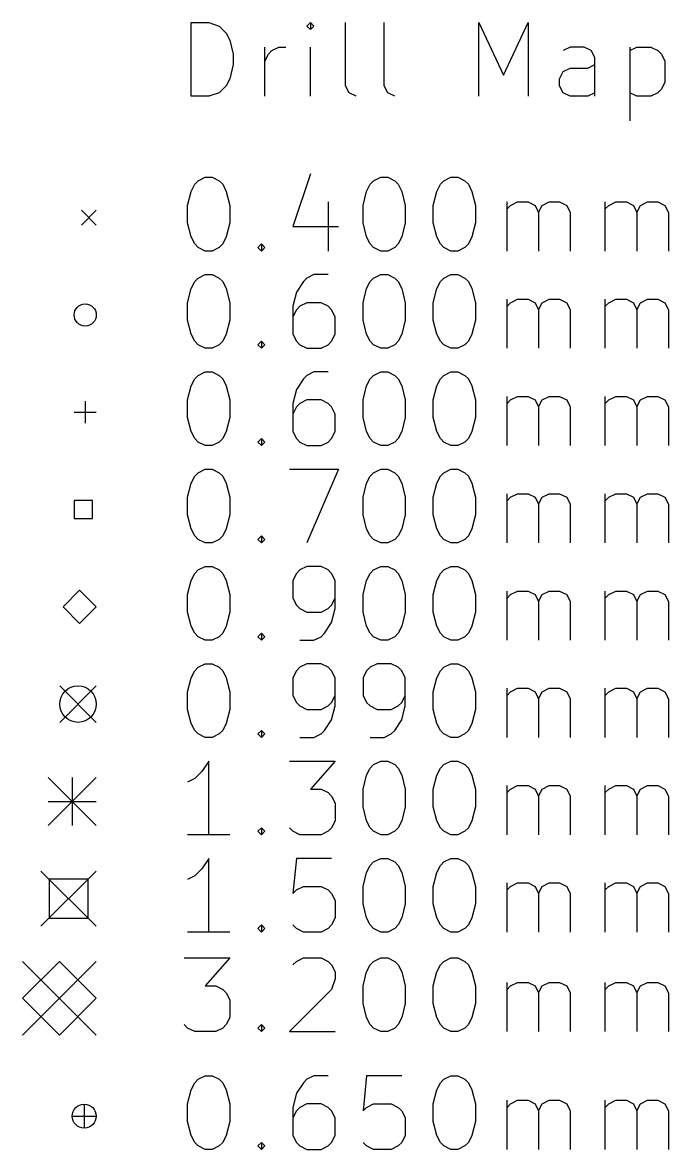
# Model space of a CAD drawing. Extents: x 82.8 to 152.9, y -173.2 to -84.
# Drawn here: x 82.85 to 100.38, y -172.44 to -141.85 of the extents above; entities that cross this region are included whole.
import ezdxf

# ---------------------------------------------------------------- set-up
doc = ezdxf.new("R2010")
doc.units = 0
doc.layers.add('BLACK', color=7, linetype='CONTINUOUS')

msp = doc.modelspace()

# ---------------------------------------------------------------- linework, layer by layer
at = {"layer": 'BLACK', "linetype": 'CONTINUOUS'}
for p, q in [((87.4262, -143.855), (87.4262, -141.855)), ((87.4262, -141.855), (87.9024, -141.855)), ((87.9024, -141.855), (88.1881, -141.95)), ((90.6643, -141.855), (90.569, -141.95)), ((90.7595, -141.95), (90.6643, -141.855)), ((90.6643, -141.855), (90.6643, -142.045)), ((91.6167, -143.569), (91.6167, -141.855)), ((92.6643, -143.569), (92.6643, -141.855)), ((95.2357, -143.855), (95.2357, -141.855)), ((95.2357, -141.855), (95.9024, -143.283)), ((95.9024, -143.283), (96.569, -141.855)), ((96.569, -141.855), (96.569, -143.855)), ((88.1881, -141.95), (88.3786, -142.14)), ((88.3786, -142.14), (88.4738, -142.331)), ((90.569, -141.95), (90.6643, -142.045)), ((90.6643, -142.045), (90.7595, -141.95)), ((88.4738, -142.331), (88.569, -142.712)), ((88.569, -142.712), (88.569, -142.998)), ((89.4262, -143.855), (89.4262, -142.521)), ((89.4262, -142.902), (89.5214, -142.712)), ((89.5214, -142.712), (89.6167, -142.617)), ((89.6167, -142.617), (89.8071, -142.521)), ((89.8071, -142.521), (89.9976, -142.521)), ((90.6643, -143.855), (90.6643, -142.521)), ((97.7119, -142.521), (97.5214, -142.617)), ((98.0929, -142.521), (97.7119, -142.521)), ((98.2833, -142.617), (98.0929, -142.521)), ((98.3786, -142.807), (98.2833, -142.617)), ((98.3786, -143.855), (98.3786, -142.807)), ((99.331, -142.521), (99.331, -144.521)), ((99.331, -142.617), (99.5214, -142.521)), ((99.5214, -142.521), (99.9024, -142.521)), ((99.9024, -142.521), (100.093, -142.617)), ((100.093, -142.617), (100.188, -142.712)), ((100.188, -142.712), (100.283, -142.902)), ((88.569, -142.998), (88.4738, -143.379)), ((97.5214, -143.188), (97.7119, -143.093)), ((97.7119, -143.093), (98.1881, -143.093)), ((98.1881, -143.093), (98.3786, -142.998)), ((100.283, -142.902), (100.283, -143.474)), ((88.4738, -143.379), (88.3786, -143.569)), ((97.4262, -143.379), (97.5214, -143.188)), ((97.4262, -143.569), (97.4262, -143.379)), ((88.3786, -143.569), (88.1881, -143.76)), ((91.7119, -143.76), (91.6167, -143.569)), ((92.7595, -143.76), (92.6643, -143.569)), ((97.5214, -143.76), (97.4262, -143.569)), ((100.188, -143.664), (100.093, -143.76)), ((100.283, -143.474), (100.188, -143.664)), ((87.9024, -143.855), (87.4262, -143.855)), ((88.1881, -143.76), (87.9024, -143.855)), ((91.9024, -143.855), (91.7119, -143.76)), ((92.95, -143.855), (92.7595, -143.76)), ((97.7119, -143.855), (97.5214, -143.76)), ((98.1881, -143.855), (97.7119, -143.855)), ((98.3786, -143.76), (98.1881, -143.855)), ((99.5214, -143.855), (99.331, -143.76)), ((99.9024, -143.855), (99.5214, -143.855)), ((100.093, -143.76), (99.9024, -143.855)), ((87.5214, -146.245), (87.6167, -146.15)), ((87.6167, -146.15), (87.8071, -146.055)), ((87.8071, -146.055), (87.9976, -146.055)), ((87.9976, -146.055), (88.1881, -146.15)), ((88.1881, -146.15), (88.2833, -146.245)), ((90.6643, -145.96), (90.1881, -147.388)), ((92.2833, -146.245), (92.3786, -146.15)), ((92.3786, -146.15), (92.569, -146.055)), ((92.569, -146.055), (92.7595, -146.055)), ((92.7595, -146.055), (92.95, -146.15)), ((92.95, -146.15), (93.0452, -146.245)), ((94.1881, -146.245), (94.2833, -146.15)), ((94.2833, -146.15), (94.4738, -146.055)), ((94.4738, -146.055), (94.6643, -146.055)), ((94.6643, -146.055), (94.8548, -146.15)), ((94.8548, -146.15), (94.95, -146.245)), ((87.331, -146.817), (87.4262, -146.436)), ((87.4262, -146.436), (87.5214, -146.245)), ((88.2833, -146.245), (88.3786, -146.436)), ((88.3786, -146.436), (88.4738, -146.817)), ((92.0929, -146.817), (92.1881, -146.436)), ((92.1881, -146.436), (92.2833, -146.245)), ((93.0452, -146.245), (93.1405, -146.436)), ((93.1405, -146.436), (93.2357, -146.817)), ((93.9976, -146.817), (94.0929, -146.436)), ((94.0929, -146.436), (94.1881, -146.245)), ((94.95, -146.245), (95.0452, -146.436)), ((95.0452, -146.436), (95.1405, -146.817)), ((91.1405, -146.721), (91.1405, -148.055)), ((95.9976, -148.055), (95.9976, -146.721)), ((96.0929, -146.817), (96.2833, -146.721)), ((96.2833, -146.721), (96.569, -146.721)), ((96.569, -146.721), (96.7595, -146.817)), ((96.95, -146.817), (97.1405, -146.721)), ((97.1405, -146.721), (97.4262, -146.721)), ((97.4262, -146.721), (97.6167, -146.817)), ((98.6643, -148.055), (98.6643, -146.721)), ((98.7595, -146.817), (98.95, -146.721)), ((98.95, -146.721), (99.2357, -146.721)), ((99.2357, -146.721), (99.4262, -146.817)), ((99.6167, -146.817), (99.8071, -146.721)), ((99.8071, -146.721), (100.093, -146.721)), ((100.093, -146.721), (100.283, -146.817)), ((84.45, -146.95), (84.85, -147.35)), ((84.85, -146.95), (84.45, -147.35)), ((87.331, -147.293), (87.331, -146.817)), ((88.4738, -146.817), (88.4738, -147.293)), ((92.0929, -147.293), (92.0929, -146.817)), ((93.2357, -146.817), (93.2357, -147.293)), ((93.9976, -147.293), (93.9976, -146.817)), ((95.1405, -146.817), (95.1405, -147.293)), ((95.9976, -146.912), (96.0929, -146.817)), ((96.7595, -146.817), (96.8548, -147.007)), ((96.8548, -147.007), (96.95, -146.817)), ((96.8548, -147.007), (96.8548, -148.055)), ((97.6167, -146.817), (97.7119, -147.007)), ((97.7119, -147.007), (97.7119, -148.055)), ((98.6643, -146.912), (98.7595, -146.817)), ((99.4262, -146.817), (99.5214, -147.007)), ((99.5214, -147.007), (99.6167, -146.817)), ((99.5214, -147.007), (99.5214, -148.055)), ((100.283, -146.817), (100.379, -147.007)), ((100.379, -147.007), (100.379, -148.055)), ((87.4262, -147.674), (87.331, -147.293)), ((88.4738, -147.293), (88.3786, -147.674)), ((90.1881, -147.388), (91.4262, -147.388)), ((92.1881, -147.674), (92.0929, -147.293)), ((93.2357, -147.293), (93.1405, -147.674)), ((94.0929, -147.674), (93.9976, -147.293)), ((95.1405, -147.293), (95.0452, -147.674)), ((87.5214, -147.864), (87.4262, -147.674)), ((88.3786, -147.674), (88.2833, -147.864)), ((92.2833, -147.864), (92.1881, -147.674)), ((93.1405, -147.674), (93.0452, -147.864)), ((94.1881, -147.864), (94.0929, -147.674)), ((95.0452, -147.674), (94.95, -147.864)), ((87.6167, -147.96), (87.5214, -147.864)), ((87.8071, -148.055), (87.6167, -147.96)), ((88.1881, -147.96), (87.9976, -148.055)), ((88.2833, -147.864), (88.1881, -147.96)), ((89.2357, -147.96), (89.331, -147.864)), ((89.331, -148.055), (89.2357, -147.96)), ((89.331, -147.864), (89.4262, -147.96)), ((89.331, -147.864), (89.331, -148.055)), ((89.4262, -147.96), (89.331, -148.055)), ((92.3786, -147.96), (92.2833, -147.864)), ((92.569, -148.055), (92.3786, -147.96)), ((92.95, -147.96), (92.7595, -148.055)), ((93.0452, -147.864), (92.95, -147.96)), ((94.2833, -147.96), (94.1881, -147.864)), ((94.4738, -148.055), (94.2833, -147.96)), ((94.8548, -147.96), (94.6643, -148.055)), ((94.95, -147.864), (94.8548, -147.96)), ((87.9976, -148.055), (87.8071, -148.055)), ((92.7595, -148.055), (92.569, -148.055)), ((94.6643, -148.055), (94.4738, -148.055)), ((87.4262, -149.076), (87.5214, -148.885)), ((87.5214, -148.885), (87.6167, -148.79)), ((87.6167, -148.79), (87.8071, -148.695)), ((87.8071, -148.695), (87.9976, -148.695)), ((87.9976, -148.695), (88.1881, -148.79)), ((88.1881, -148.79), (88.2833, -148.885)), ((88.2833, -148.885), (88.3786, -149.076)), ((90.4738, -148.885), (90.2833, -149.171)), ((90.569, -148.79), (90.4738, -148.885)), ((90.7595, -148.695), (90.569, -148.79)), ((91.1405, -148.695), (90.7595, -148.695)), ((92.1881, -149.076), (92.2833, -148.885)), ((92.2833, -148.885), (92.3786, -148.79)), ((92.3786, -148.79), (92.569, -148.695)), ((92.569, -148.695), (92.7595, -148.695)), ((92.7595, -148.695), (92.95, -148.79)), ((92.95, -148.79), (93.0452, -148.885)), ((93.0452, -148.885), (93.1405, -149.076)), ((94.0929, -149.076), (94.1881, -148.885)), ((94.1881, -148.885), (94.2833, -148.79)), ((94.2833, -148.79), (94.4738, -148.695)), ((94.4738, -148.695), (94.6643, -148.695)), ((94.6643, -148.695), (94.8548, -148.79)), ((94.8548, -148.79), (94.95, -148.885)), ((94.95, -148.885), (95.0452, -149.076)), ((87.331, -149.457), (87.4262, -149.076)), ((88.3786, -149.076), (88.4738, -149.457)), ((90.2833, -149.171), (90.1881, -149.552)), ((92.0929, -149.457), (92.1881, -149.076)), ((93.1405, -149.076), (93.2357, -149.457)), ((93.9976, -149.457), (94.0929, -149.076)), ((95.0452, -149.076), (95.1405, -149.457)), ((87.331, -149.933), (87.331, -149.457)), ((88.4738, -149.457), (88.4738, -149.933)), ((90.569, -149.457), (90.3786, -149.552)), ((90.95, -149.457), (90.569, -149.457)), ((91.1405, -149.552), (90.95, -149.457)), ((92.0929, -149.933), (92.0929, -149.457)), ((93.2357, -149.457), (93.2357, -149.933)), ((93.9976, -149.933), (93.9976, -149.457)), ((95.1405, -149.457), (95.1405, -149.933)), ((95.9976, -150.695), (95.9976, -149.361)), ((95.9976, -149.552), (96.0929, -149.457)), ((96.0929, -149.457), (96.2833, -149.361)), ((96.2833, -149.361), (96.569, -149.361)), ((96.569, -149.361), (96.7595, -149.457)), ((96.7595, -149.457), (96.8548, -149.647)), ((96.8548, -149.647), (96.95, -149.457)), ((96.95, -149.457), (97.1405, -149.361)), ((97.1405, -149.361), (97.4262, -149.361)), ((97.4262, -149.361), (97.6167, -149.457)), ((97.6167, -149.457), (97.7119, -149.647)), ((98.6643, -150.695), (98.6643, -149.361)), ((98.6643, -149.552), (98.7595, -149.457)), ((98.7595, -149.457), (98.95, -149.361)), ((98.95, -149.361), (99.2357, -149.361)), ((99.2357, -149.361), (99.4262, -149.457)), ((99.4262, -149.457), (99.5214, -149.647)), ((99.5214, -149.647), (99.6167, -149.457)), ((99.6167, -149.457), (99.8071, -149.361)), ((99.8071, -149.361), (100.093, -149.361)), ((100.093, -149.361), (100.283, -149.457)), ((100.283, -149.457), (100.379, -149.647)), ((90.1881, -149.552), (90.1881, -150.314)), ((90.2833, -149.647), (90.1881, -149.838)), ((90.3786, -149.552), (90.2833, -149.647)), ((91.2357, -149.647), (91.1405, -149.552)), ((91.331, -149.838), (91.2357, -149.647)), ((91.331, -150.314), (91.331, -149.838)), ((96.8548, -149.647), (96.8548, -150.695)), ((97.7119, -149.647), (97.7119, -150.695)), ((99.5214, -149.647), (99.5214, -150.695)), ((100.379, -149.647), (100.379, -150.695)), ((87.4262, -150.314), (87.331, -149.933)), ((88.4738, -149.933), (88.3786, -150.314)), ((92.1881, -150.314), (92.0929, -149.933)), ((93.2357, -149.933), (93.1405, -150.314)), ((94.0929, -150.314), (93.9976, -149.933)), ((95.1405, -149.933), (95.0452, -150.314)), ((87.5214, -150.504), (87.4262, -150.314)), ((88.3786, -150.314), (88.2833, -150.504)), ((90.1881, -150.314), (90.2833, -150.504)), ((91.2357, -150.504), (91.331, -150.314)), ((92.2833, -150.504), (92.1881, -150.314)), ((93.1405, -150.314), (93.0452, -150.504)), ((94.1881, -150.504), (94.0929, -150.314)), ((95.0452, -150.314), (94.95, -150.504)), ((87.6167, -150.6), (87.5214, -150.504)), ((87.8071, -150.695), (87.6167, -150.6)), ((87.9976, -150.695), (87.8071, -150.695)), ((88.1881, -150.6), (87.9976, -150.695)), ((88.2833, -150.504), (88.1881, -150.6)), ((89.2357, -150.6), (89.331, -150.504)), ((89.331, -150.695), (89.2357, -150.6)), ((89.331, -150.504), (89.4262, -150.6)), ((89.331, -150.504), (89.331, -150.695)), ((89.4262, -150.6), (89.331, -150.695)), ((90.2833, -150.504), (90.3786, -150.6)), ((90.3786, -150.6), (90.569, -150.695)), ((90.569, -150.695), (90.95, -150.695)), ((90.95, -150.695), (91.1405, -150.6)), ((91.1405, -150.6), (91.2357, -150.504)), ((92.3786, -150.6), (92.2833, -150.504)), ((92.569, -150.695), (92.3786, -150.6)), ((92.7595, -150.695), (92.569, -150.695)), ((92.95, -150.6), (92.7595, -150.695)), ((93.0452, -150.504), (92.95, -150.6)), ((94.2833, -150.6), (94.1881, -150.504)), ((94.4738, -150.695), (94.2833, -150.6)), ((94.6643, -150.695), (94.4738, -150.695)), ((94.8548, -150.6), (94.6643, -150.695)), ((94.95, -150.504), (94.8548, -150.6)), ((87.6167, -151.43), (87.8071, -151.335)), ((87.8071, -151.335), (87.9976, -151.335)), ((87.9976, -151.335), (88.1881, -151.43)), ((90.7595, -151.335), (90.569, -151.43)), ((91.1405, -151.335), (90.7595, -151.335)), ((92.3786, -151.43), (92.569, -151.335)), ((92.569, -151.335), (92.7595, -151.335)), ((92.7595, -151.335), (92.95, -151.43)), ((94.2833, -151.43), (94.4738, -151.335)), ((94.4738, -151.335), (94.6643, -151.335)), ((94.6643, -151.335), (94.8548, -151.43)), ((87.4262, -151.716), (87.5214, -151.525)), ((87.5214, -151.525), (87.6167, -151.43)), ((88.1881, -151.43), (88.2833, -151.525)), ((88.2833, -151.525), (88.3786, -151.716)), ((90.4738, -151.525), (90.2833, -151.811)), ((90.569, -151.43), (90.4738, -151.525)), ((92.1881, -151.716), (92.2833, -151.525)), ((92.2833, -151.525), (92.3786, -151.43)), ((92.95, -151.43), (93.0452, -151.525)), ((93.0452, -151.525), (93.1405, -151.716)), ((94.0929, -151.716), (94.1881, -151.525)), ((94.1881, -151.525), (94.2833, -151.43)), ((94.8548, -151.43), (94.95, -151.525)), ((94.95, -151.525), (95.0452, -151.716)), ((87.331, -152.097), (87.4262, -151.716)), ((88.3786, -151.716), (88.4738, -152.097)), ((90.2833, -151.811), (90.1881, -152.192)), ((92.0929, -152.097), (92.1881, -151.716)), ((93.1405, -151.716), (93.2357, -152.097)), ((93.9976, -152.097), (94.0929, -151.716)), ((95.0452, -151.716), (95.1405, -152.097)), ((84.55, -152.13), (84.55, -152.73)), ((87.331, -152.573), (87.331, -152.097)), ((88.4738, -152.097), (88.4738, -152.573)), ((90.1881, -152.192), (90.1881, -152.954)), ((90.2833, -152.287), (90.1881, -152.478)), ((90.3786, -152.192), (90.2833, -152.287)), ((90.569, -152.097), (90.3786, -152.192)), ((90.95, -152.097), (90.569, -152.097)), ((91.1405, -152.192), (90.95, -152.097)), ((91.2357, -152.287), (91.1405, -152.192)), ((91.331, -152.478), (91.2357, -152.287)), ((92.0929, -152.573), (92.0929, -152.097)), ((93.2357, -152.097), (93.2357, -152.573)), ((93.9976, -152.573), (93.9976, -152.097)), ((95.1405, -152.097), (95.1405, -152.573)), ((95.9976, -153.335), (95.9976, -152.001)), ((95.9976, -152.192), (96.0929, -152.097)), ((96.0929, -152.097), (96.2833, -152.001)), ((96.2833, -152.001), (96.569, -152.001)), ((96.569, -152.001), (96.7595, -152.097)), ((96.7595, -152.097), (96.8548, -152.287)), ((96.8548, -152.287), (96.95, -152.097)), ((96.8548, -152.287), (96.8548, -153.335)), ((96.95, -152.097), (97.1405, -152.001)), ((97.1405, -152.001), (97.4262, -152.001)), ((97.4262, -152.001), (97.6167, -152.097)), ((97.6167, -152.097), (97.7119, -152.287)), ((97.7119, -152.287), (97.7119, -153.335)), ((98.6643, -153.335), (98.6643, -152.001)), ((98.6643, -152.192), (98.7595, -152.097)), ((98.7595, -152.097), (98.95, -152.001)), ((98.95, -152.001), (99.2357, -152.001)), ((99.2357, -152.001), (99.4262, -152.097)), ((99.4262, -152.097), (99.5214, -152.287)), ((99.5214, -152.287), (99.6167, -152.097)), ((99.5214, -152.287), (99.5214, -153.335)), ((99.6167, -152.097), (99.8071, -152.001)), ((99.8071, -152.001), (100.093, -152.001)), ((100.093, -152.001), (100.283, -152.097)), ((100.283, -152.097), (100.379, -152.287)), ((100.379, -152.287), (100.379, -153.335)), ((84.25, -152.43), (84.85, -152.43)), ((87.4262, -152.954), (87.331, -152.573)), ((88.4738, -152.573), (88.3786, -152.954)), ((91.331, -152.954), (91.331, -152.478)), ((92.1881, -152.954), (92.0929, -152.573)), ((93.2357, -152.573), (93.1405, -152.954)), ((94.0929, -152.954), (93.9976, -152.573)), ((95.1405, -152.573), (95.0452, -152.954)), ((87.5214, -153.144), (87.4262, -152.954)), ((87.6167, -153.24), (87.5214, -153.144)), ((88.2833, -153.144), (88.1881, -153.24)), ((88.3786, -152.954), (88.2833, -153.144)), ((89.2357, -153.24), (89.331, -153.144)), ((89.331, -153.144), (89.4262, -153.24)), ((89.331, -153.144), (89.331, -153.335)), ((90.1881, -152.954), (90.2833, -153.144)), ((90.2833, -153.144), (90.3786, -153.24)), ((91.1405, -153.24), (91.2357, -153.144)), ((91.2357, -153.144), (91.331, -152.954)), ((92.2833, -153.144), (92.1881, -152.954)), ((92.3786, -153.24), (92.2833, -153.144)), ((93.0452, -153.144), (92.95, -153.24)), ((93.1405, -152.954), (93.0452, -153.144)), ((94.1881, -153.144), (94.0929, -152.954)), ((94.2833, -153.24), (94.1881, -153.144)), ((94.95, -153.144), (94.8548, -153.24)), ((95.0452, -152.954), (94.95, -153.144)), ((87.8071, -153.335), (87.6167, -153.24)), ((87.9976, -153.335), (87.8071, -153.335)), ((88.1881, -153.24), (87.9976, -153.335)), ((89.331, -153.335), (89.2357, -153.24)), ((89.4262, -153.24), (89.331, -153.335)), ((90.3786, -153.24), (90.569, -153.335)), ((90.569, -153.335), (90.95, -153.335)), ((90.95, -153.335), (91.1405, -153.24)), ((92.569, -153.335), (92.3786, -153.24)), ((92.7595, -153.335), (92.569, -153.335)), ((92.95, -153.24), (92.7595, -153.335)), ((94.4738, -153.335), (94.2833, -153.24)), ((94.6643, -153.335), (94.4738, -153.335)), ((94.8548, -153.24), (94.6643, -153.335)), ((87.5214, -154.165), (87.6167, -154.07)), ((87.6167, -154.07), (87.8071, -153.975)), ((87.8071, -153.975), (87.9976, -153.975)), ((87.9976, -153.975), (88.1881, -154.07)), ((88.1881, -154.07), (88.2833, -154.165)), ((90.0929, -153.975), (91.4262, -153.975)), ((91.4262, -153.975), (90.569, -155.975)), ((92.2833, -154.165), (92.3786, -154.07)), ((92.3786, -154.07), (92.569, -153.975)), ((92.569, -153.975), (92.7595, -153.975)), ((92.7595, -153.975), (92.95, -154.07)), ((92.95, -154.07), (93.0452, -154.165)), ((94.1881, -154.165), (94.2833, -154.07)), ((94.2833, -154.07), (94.4738, -153.975)), ((94.4738, -153.975), (94.6643, -153.975)), ((94.6643, -153.975), (94.8548, -154.07)), ((94.8548, -154.07), (94.95, -154.165)), ((87.331, -154.737), (87.4262, -154.356)), ((87.4262, -154.356), (87.5214, -154.165)), ((88.2833, -154.165), (88.3786, -154.356)), ((88.3786, -154.356), (88.4738, -154.737)), ((92.0929, -154.737), (92.1881, -154.356)), ((92.1881, -154.356), (92.2833, -154.165)), ((93.0452, -154.165), (93.1405, -154.356)), ((93.1405, -154.356), (93.2357, -154.737)), ((93.9976, -154.737), (94.0929, -154.356)), ((94.0929, -154.356), (94.1881, -154.165)), ((94.95, -154.165), (95.0452, -154.356)), ((95.0452, -154.356), (95.1405, -154.737)), ((95.9976, -155.975), (95.9976, -154.641)), ((96.0929, -154.737), (96.2833, -154.641)), ((96.2833, -154.641), (96.569, -154.641)), ((96.569, -154.641), (96.7595, -154.737)), ((96.95, -154.737), (97.1405, -154.641)), ((97.1405, -154.641), (97.4262, -154.641)), ((97.4262, -154.641), (97.6167, -154.737)), ((98.6643, -155.975), (98.6643, -154.641)), ((98.7595, -154.737), (98.95, -154.641)), ((98.95, -154.641), (99.2357, -154.641)), ((99.2357, -154.641), (99.4262, -154.737)), ((99.6167, -154.737), (99.8071, -154.641)), ((99.8071, -154.641), (100.093, -154.641)), ((100.093, -154.641), (100.283, -154.737)), ((84.7475, -154.823), (84.2525, -154.823)), ((84.2525, -154.823), (84.2525, -155.317)), ((84.7475, -155.317), (84.7475, -154.823)), ((87.331, -155.213), (87.331, -154.737)), ((88.4738, -154.737), (88.4738, -155.213)), ((92.0929, -155.213), (92.0929, -154.737)), ((93.2357, -154.737), (93.2357, -155.213)), ((93.9976, -155.213), (93.9976, -154.737)), ((95.1405, -154.737), (95.1405, -155.213)), ((95.9976, -154.832), (96.0929, -154.737)), ((96.7595, -154.737), (96.8548, -154.927)), ((96.8548, -154.927), (96.95, -154.737)), ((96.8548, -154.927), (96.8548, -155.975)), ((97.6167, -154.737), (97.7119, -154.927)), ((97.7119, -154.927), (97.7119, -155.975)), ((98.6643, -154.832), (98.7595, -154.737)), ((99.4262, -154.737), (99.5214, -154.927)), ((99.5214, -154.927), (99.6167, -154.737)), ((99.5214, -154.927), (99.5214, -155.975)), ((100.283, -154.737), (100.379, -154.927)), ((100.379, -154.927), (100.379, -155.975)), ((84.2525, -155.317), (84.7475, -155.317)), ((87.4262, -155.594), (87.331, -155.213)), ((88.4738, -155.213), (88.3786, -155.594)), ((92.1881, -155.594), (92.0929, -155.213)), ((93.2357, -155.213), (93.1405, -155.594)), ((94.0929, -155.594), (93.9976, -155.213)), ((95.1405, -155.213), (95.0452, -155.594)), ((87.5214, -155.784), (87.4262, -155.594)), ((88.3786, -155.594), (88.2833, -155.784)), ((92.2833, -155.784), (92.1881, -155.594)), ((93.1405, -155.594), (93.0452, -155.784)), ((94.1881, -155.784), (94.0929, -155.594)), ((95.0452, -155.594), (94.95, -155.784)), ((87.6167, -155.88), (87.5214, -155.784)), ((87.8071, -155.975), (87.6167, -155.88)), ((88.1881, -155.88), (87.9976, -155.975)), ((88.2833, -155.784), (88.1881, -155.88)), ((89.2357, -155.88), (89.331, -155.784)), ((89.331, -155.975), (89.2357, -155.88)), ((89.331, -155.784), (89.4262, -155.88)), ((89.331, -155.784), (89.331, -155.975)), ((89.4262, -155.88), (89.331, -155.975)), ((92.3786, -155.88), (92.2833, -155.784)), ((92.569, -155.975), (92.3786, -155.88)), ((92.95, -155.88), (92.7595, -155.975)), ((93.0452, -155.784), (92.95, -155.88)), ((94.2833, -155.88), (94.1881, -155.784)), ((94.4738, -155.975), (94.2833, -155.88)), ((94.8548, -155.88), (94.6643, -155.975)), ((94.95, -155.784), (94.8548, -155.88)), ((87.9976, -155.975), (87.8071, -155.975)), ((92.7595, -155.975), (92.569, -155.975)), ((94.6643, -155.975), (94.4738, -155.975)), ((87.4262, -156.996), (87.5214, -156.805)), ((87.5214, -156.805), (87.6167, -156.71)), ((87.6167, -156.71), (87.8071, -156.615)), ((87.8071, -156.615), (87.9976, -156.615)), ((87.9976, -156.615), (88.1881, -156.71)), ((88.1881, -156.71), (88.2833, -156.805)), ((88.2833, -156.805), (88.3786, -156.996)), ((90.2833, -156.805), (90.1881, -156.996)), ((90.3786, -156.71), (90.2833, -156.805)), ((90.569, -156.615), (90.3786, -156.71)), ((90.95, -156.615), (90.569, -156.615)), ((91.1405, -156.71), (90.95, -156.615)), ((91.2357, -156.805), (91.1405, -156.71)), ((91.331, -156.996), (91.2357, -156.805)), ((92.1881, -156.996), (92.2833, -156.805)), ((92.2833, -156.805), (92.3786, -156.71)), ((92.3786, -156.71), (92.569, -156.615)), ((92.569, -156.615), (92.7595, -156.615)), ((92.7595, -156.615), (92.95, -156.71)), ((92.95, -156.71), (93.0452, -156.805)), ((93.0452, -156.805), (93.1405, -156.996)), ((94.0929, -156.996), (94.1881, -156.805)), ((94.1881, -156.805), (94.2833, -156.71)), ((94.2833, -156.71), (94.4738, -156.615)), ((94.4738, -156.615), (94.6643, -156.615)), ((94.6643, -156.615), (94.8548, -156.71)), ((94.8548, -156.71), (94.95, -156.805)), ((94.95, -156.805), (95.0452, -156.996)), ((87.331, -157.377), (87.4262, -156.996)), ((88.3786, -156.996), (88.4738, -157.377)), ((90.1881, -156.996), (90.1881, -157.472)), ((91.331, -157.758), (91.331, -156.996)), ((92.0929, -157.377), (92.1881, -156.996)), ((93.1405, -156.996), (93.2357, -157.377)), ((93.9976, -157.377), (94.0929, -156.996)), ((95.0452, -156.996), (95.1405, -157.377)), ((84.4, -157.26), (83.95, -157.71)), ((84.85, -157.71), (84.4, -157.26)), ((87.331, -157.853), (87.331, -157.377)), ((88.4738, -157.377), (88.4738, -157.853)), ((90.1881, -157.472), (90.2833, -157.662)), ((91.2357, -157.662), (91.331, -157.472)), ((92.0929, -157.853), (92.0929, -157.377)), ((93.2357, -157.377), (93.2357, -157.853)), ((93.9976, -157.853), (93.9976, -157.377)), ((95.1405, -157.377), (95.1405, -157.853)), ((95.9976, -158.615), (95.9976, -157.281)), ((95.9976, -157.472), (96.0929, -157.377)), ((96.0929, -157.377), (96.2833, -157.281)), ((96.2833, -157.281), (96.569, -157.281)), ((96.569, -157.281), (96.7595, -157.377)), ((96.7595, -157.377), (96.8548, -157.567)), ((96.8548, -157.567), (96.95, -157.377)), ((96.95, -157.377), (97.1405, -157.281)), ((97.1405, -157.281), (97.4262, -157.281)), ((97.4262, -157.281), (97.6167, -157.377)), ((97.6167, -157.377), (97.7119, -157.567)), ((98.6643, -158.615), (98.6643, -157.281)), ((98.6643, -157.472), (98.7595, -157.377)), ((98.7595, -157.377), (98.95, -157.281)), ((98.95, -157.281), (99.2357, -157.281)), ((99.2357, -157.281), (99.4262, -157.377)), ((99.4262, -157.377), (99.5214, -157.567)), ((99.5214, -157.567), (99.6167, -157.377)), ((99.6167, -157.377), (99.8071, -157.281)), ((99.8071, -157.281), (100.093, -157.281)), ((100.093, -157.281), (100.283, -157.377)), ((100.283, -157.377), (100.379, -157.567)), ((83.95, -157.71), (84.4, -158.16)), ((84.4, -158.16), (84.85, -157.71)), ((90.2833, -157.662), (90.3786, -157.758)), ((90.3786, -157.758), (90.569, -157.853)), ((90.95, -157.853), (91.1405, -157.758)), ((91.1405, -157.758), (91.2357, -157.662)), ((91.2357, -158.139), (91.331, -157.758)), ((96.8548, -157.567), (96.8548, -158.615)), ((97.7119, -157.567), (97.7119, -158.615)), ((99.5214, -157.567), (99.5214, -158.615)), ((100.379, -157.567), (100.379, -158.615)), ((87.4262, -158.234), (87.331, -157.853)), ((88.4738, -157.853), (88.3786, -158.234)), ((90.569, -157.853), (90.95, -157.853)), ((92.1881, -158.234), (92.0929, -157.853)), ((93.2357, -157.853), (93.1405, -158.234)), ((94.0929, -158.234), (93.9976, -157.853)), ((95.1405, -157.853), (95.0452, -158.234)), ((87.5214, -158.424), (87.4262, -158.234)), ((88.3786, -158.234), (88.2833, -158.424)), ((91.0452, -158.424), (91.2357, -158.139)), ((92.2833, -158.424), (92.1881, -158.234)), ((93.1405, -158.234), (93.0452, -158.424)), ((94.1881, -158.424), (94.0929, -158.234)), ((95.0452, -158.234), (94.95, -158.424)), ((87.6167, -158.52), (87.5214, -158.424)), ((87.8071, -158.615), (87.6167, -158.52)), ((87.9976, -158.615), (87.8071, -158.615)), ((88.1881, -158.52), (87.9976, -158.615)), ((88.2833, -158.424), (88.1881, -158.52)), ((89.2357, -158.52), (89.331, -158.424)), ((89.331, -158.615), (89.2357, -158.52)), ((89.331, -158.424), (89.4262, -158.52)), ((89.331, -158.424), (89.331, -158.615)), ((89.4262, -158.52), (89.331, -158.615)), ((90.3786, -158.615), (90.7595, -158.615)), ((90.7595, -158.615), (90.95, -158.52)), ((90.95, -158.52), (91.0452, -158.424)), ((92.3786, -158.52), (92.2833, -158.424)), ((92.569, -158.615), (92.3786, -158.52)), ((92.7595, -158.615), (92.569, -158.615)), ((92.95, -158.52), (92.7595, -158.615)), ((93.0452, -158.424), (92.95, -158.52)), ((94.2833, -158.52), (94.1881, -158.424)), ((94.4738, -158.615), (94.2833, -158.52)), ((94.6643, -158.615), (94.4738, -158.615)), ((94.8548, -158.52), (94.6643, -158.615)), ((94.95, -158.424), (94.8548, -158.52)), ((87.6167, -159.35), (87.8071, -159.255)), ((87.8071, -159.255), (87.9976, -159.255)), ((87.9976, -159.255), (88.1881, -159.35)), ((90.569, -159.255), (90.3786, -159.35)), ((90.95, -159.255), (90.569, -159.255)), ((91.1405, -159.35), (90.95, -159.255)), ((92.4738, -159.255), (92.2833, -159.35)), ((92.8548, -159.255), (92.4738, -159.255)), ((93.0452, -159.35), (92.8548, -159.255)), ((94.2833, -159.35), (94.4738, -159.255)), ((94.4738, -159.255), (94.6643, -159.255)), ((94.6643, -159.255), (94.8548, -159.35)), ((87.4262, -159.636), (87.5214, -159.445)), ((87.5214, -159.445), (87.6167, -159.35)), ((88.1881, -159.35), (88.2833, -159.445)), ((88.2833, -159.445), (88.3786, -159.636)), ((90.2833, -159.445), (90.1881, -159.636)), ((90.3786, -159.35), (90.2833, -159.445)), ((91.2357, -159.445), (91.1405, -159.35)), ((91.331, -159.636), (91.2357, -159.445)), ((92.1881, -159.445), (92.0929, -159.636)), ((92.2833, -159.35), (92.1881, -159.445)), ((93.1405, -159.445), (93.0452, -159.35)), ((93.2357, -159.636), (93.1405, -159.445)), ((94.0929, -159.636), (94.1881, -159.445)), ((94.1881, -159.445), (94.2833, -159.35)), ((94.8548, -159.35), (94.95, -159.445)), ((94.95, -159.445), (95.0452, -159.636)), ((83.86, -159.855), (84.85, -160.845)), ((84.85, -159.855), (83.86, -160.845)), ((87.331, -160.017), (87.4262, -159.636)), ((88.3786, -159.636), (88.4738, -160.017)), ((90.1881, -159.636), (90.1881, -160.112)), ((91.331, -160.398), (91.331, -159.636)), ((92.0929, -159.636), (92.0929, -160.112)), ((93.2357, -160.398), (93.2357, -159.636)), ((93.9976, -160.017), (94.0929, -159.636)), ((95.0452, -159.636), (95.1405, -160.017)), ((95.9976, -161.255), (95.9976, -159.921)), ((96.0929, -160.017), (96.2833, -159.921)), ((96.2833, -159.921), (96.569, -159.921)), ((96.569, -159.921), (96.7595, -160.017)), ((96.95, -160.017), (97.1405, -159.921)), ((97.1405, -159.921), (97.4262, -159.921)), ((97.4262, -159.921), (97.6167, -160.017)), ((98.6643, -161.255), (98.6643, -159.921)), ((98.7595, -160.017), (98.95, -159.921)), ((98.95, -159.921), (99.2357, -159.921)), ((99.2357, -159.921), (99.4262, -160.017)), ((99.6167, -160.017), (99.8071, -159.921)), ((99.8071, -159.921), (100.093, -159.921)), ((100.093, -159.921), (100.283, -160.017)), ((87.331, -160.493), (87.331, -160.017)), ((88.4738, -160.017), (88.4738, -160.493)), ((90.1881, -160.112), (90.2833, -160.302)), ((91.2357, -160.302), (91.331, -160.112)), ((92.0929, -160.112), (92.1881, -160.302)), ((93.1405, -160.302), (93.2357, -160.112)), ((93.9976, -160.493), (93.9976, -160.017)), ((95.1405, -160.017), (95.1405, -160.493)), ((95.9976, -160.112), (96.0929, -160.017)), ((96.7595, -160.017), (96.8548, -160.207)), ((96.8548, -160.207), (96.95, -160.017)), ((96.8548, -160.207), (96.8548, -161.255)), ((97.6167, -160.017), (97.7119, -160.207)), ((97.7119, -160.207), (97.7119, -161.255)), ((98.6643, -160.112), (98.7595, -160.017)), ((99.4262, -160.017), (99.5214, -160.207)), ((99.5214, -160.207), (99.6167, -160.017)), ((99.5214, -160.207), (99.5214, -161.255)), ((100.283, -160.017), (100.379, -160.207)), ((100.379, -160.207), (100.379, -161.255)), ((87.4262, -160.874), (87.331, -160.493)), ((88.4738, -160.493), (88.3786, -160.874)), ((90.2833, -160.302), (90.3786, -160.398)), ((90.3786, -160.398), (90.569, -160.493)), ((90.569, -160.493), (90.95, -160.493)), ((90.95, -160.493), (91.1405, -160.398)), ((91.1405, -160.398), (91.2357, -160.302)), ((91.2357, -160.779), (91.331, -160.398)), ((92.1881, -160.302), (92.2833, -160.398)), ((92.2833, -160.398), (92.4738, -160.493)), ((92.4738, -160.493), (92.8548, -160.493)), ((92.8548, -160.493), (93.0452, -160.398)), ((93.0452, -160.398), (93.1405, -160.302)), ((93.1405, -160.779), (93.2357, -160.398)), ((94.0929, -160.874), (93.9976, -160.493)), ((95.1405, -160.493), (95.0452, -160.874)), ((91.0452, -161.064), (91.2357, -160.779)), ((92.95, -161.064), (93.1405, -160.779)), ((87.5214, -161.064), (87.4262, -160.874)), ((87.6167, -161.16), (87.5214, -161.064)), ((88.2833, -161.064), (88.1881, -161.16)), ((88.3786, -160.874), (88.2833, -161.064)), ((89.2357, -161.16), (89.331, -161.064)), ((89.331, -161.064), (89.4262, -161.16)), ((89.331, -161.064), (89.331, -161.255)), ((90.95, -161.16), (91.0452, -161.064)), ((92.8548, -161.16), (92.95, -161.064)), ((94.1881, -161.064), (94.0929, -160.874)), ((94.2833, -161.16), (94.1881, -161.064)), ((94.95, -161.064), (94.8548, -161.16)), ((95.0452, -160.874), (94.95, -161.064)), ((87.8071, -161.255), (87.6167, -161.16)), ((87.9976, -161.255), (87.8071, -161.255)), ((88.1881, -161.16), (87.9976, -161.255)), ((89.331, -161.255), (89.2357, -161.16)), ((89.4262, -161.16), (89.331, -161.255)), ((90.3786, -161.255), (90.7595, -161.255)), ((90.7595, -161.255), (90.95, -161.16)), ((92.2833, -161.255), (92.6643, -161.255)), ((92.6643, -161.255), (92.8548, -161.16)), ((94.4738, -161.255), (94.2833, -161.16)), ((94.6643, -161.255), (94.4738, -161.255)), ((94.8548, -161.16), (94.6643, -161.255)), ((87.9024, -161.895), (87.7119, -162.18)), ((87.9024, -163.895), (87.9024, -161.895)), ((90.0929, -161.895), (91.331, -161.895)), ((91.331, -161.895), (90.6643, -162.657)), ((92.2833, -162.085), (92.3786, -161.99)), ((92.3786, -161.99), (92.569, -161.895)), ((92.569, -161.895), (92.7595, -161.895)), ((92.7595, -161.895), (92.95, -161.99)), ((92.95, -161.99), (93.0452, -162.085)), ((94.1881, -162.085), (94.2833, -161.99)), ((94.2833, -161.99), (94.4738, -161.895)), ((94.4738, -161.895), (94.6643, -161.895)), ((94.6643, -161.895), (94.8548, -161.99)), ((94.8548, -161.99), (94.95, -162.085)), ((83.55, -162.34), (84.85, -163.64)), ((84.85, -162.34), (83.55, -163.64)), ((84.2, -162.34), (84.2, -163.64)), ((87.5214, -162.371), (87.331, -162.466)), ((87.7119, -162.18), (87.5214, -162.371)), ((92.0929, -162.657), (92.1881, -162.276)), ((92.1881, -162.276), (92.2833, -162.085)), ((93.0452, -162.085), (93.1405, -162.276)), ((93.1405, -162.276), (93.2357, -162.657)), ((93.9976, -162.657), (94.0929, -162.276)), ((94.0929, -162.276), (94.1881, -162.085)), ((94.95, -162.085), (95.0452, -162.276)), ((95.0452, -162.276), (95.1405, -162.657)), ((90.6643, -162.657), (90.95, -162.657)), ((90.95, -162.657), (91.1405, -162.752)), ((92.0929, -163.133), (92.0929, -162.657)), ((93.2357, -162.657), (93.2357, -163.133)), ((93.9976, -163.133), (93.9976, -162.657)), ((95.1405, -162.657), (95.1405, -163.133)), ((95.9976, -163.895), (95.9976, -162.561)), ((95.9976, -162.752), (96.0929, -162.657)), ((96.0929, -162.657), (96.2833, -162.561)), ((96.2833, -162.561), (96.569, -162.561)), ((96.569, -162.561), (96.7595, -162.657)), ((96.7595, -162.657), (96.8548, -162.847)), ((96.8548, -162.847), (96.95, -162.657)), ((96.95, -162.657), (97.1405, -162.561)), ((97.1405, -162.561), (97.4262, -162.561)), ((97.4262, -162.561), (97.6167, -162.657)), ((97.6167, -162.657), (97.7119, -162.847)), ((98.6643, -163.895), (98.6643, -162.561)), ((98.6643, -162.752), (98.7595, -162.657)), ((98.7595, -162.657), (98.95, -162.561)), ((98.95, -162.561), (99.2357, -162.561)), ((99.2357, -162.561), (99.4262, -162.657)), ((99.4262, -162.657), (99.5214, -162.847)), ((99.5214, -162.847), (99.6167, -162.657)), ((99.6167, -162.657), (99.8071, -162.561)), ((99.8071, -162.561), (100.093, -162.561)), ((100.093, -162.561), (100.283, -162.657)), ((100.283, -162.657), (100.379, -162.847)), ((83.55, -162.99), (84.85, -162.99)), ((91.1405, -162.752), (91.2357, -162.847)), ((91.2357, -162.847), (91.331, -163.038)), ((96.8548, -162.847), (96.8548, -163.895)), ((97.7119, -162.847), (97.7119, -163.895)), ((99.5214, -162.847), (99.5214, -163.895)), ((100.379, -162.847), (100.379, -163.895)), ((91.331, -163.038), (91.331, -163.514)), ((92.1881, -163.514), (92.0929, -163.133)), ((93.2357, -163.133), (93.1405, -163.514)), ((94.0929, -163.514), (93.9976, -163.133)), ((95.1405, -163.133), (95.0452, -163.514)), ((91.331, -163.514), (91.2357, -163.704)), ((92.2833, -163.704), (92.1881, -163.514)), ((93.1405, -163.514), (93.0452, -163.704)), ((94.1881, -163.704), (94.0929, -163.514)), ((95.0452, -163.514), (94.95, -163.704)), ((88.4738, -163.895), (87.331, -163.895)), ((89.2357, -163.8), (89.331, -163.704)), ((89.331, -163.895), (89.2357, -163.8)), ((89.331, -163.704), (89.4262, -163.8)), ((89.331, -163.704), (89.331, -163.895)), ((89.4262, -163.8), (89.331, -163.895)), ((90.1881, -163.8), (90.0929, -163.704)), ((90.3786, -163.895), (90.1881, -163.8)), ((90.95, -163.895), (90.3786, -163.895)), ((91.1405, -163.8), (90.95, -163.895)), ((91.2357, -163.704), (91.1405, -163.8)), ((92.3786, -163.8), (92.2833, -163.704)), ((92.569, -163.895), (92.3786, -163.8)), ((92.7595, -163.895), (92.569, -163.895)), ((92.95, -163.8), (92.7595, -163.895)), ((93.0452, -163.704), (92.95, -163.8)), ((94.2833, -163.8), (94.1881, -163.704)), ((94.4738, -163.895), (94.2833, -163.8)), ((94.6643, -163.895), (94.4738, -163.895)), ((94.8548, -163.8), (94.6643, -163.895)), ((94.95, -163.704), (94.8548, -163.8)), ((87.7119, -164.82), (87.5214, -165.011)), ((87.9024, -164.535), (87.7119, -164.82)), ((87.9024, -166.535), (87.9024, -164.535)), ((90.2833, -164.535), (90.1881, -165.487)), ((91.2357, -164.535), (90.2833, -164.535)), ((92.1881, -164.916), (92.2833, -164.725)), ((92.2833, -164.725), (92.3786, -164.63)), ((92.3786, -164.63), (92.569, -164.535)), ((92.569, -164.535), (92.7595, -164.535)), ((92.7595, -164.535), (92.95, -164.63)), ((92.95, -164.63), (93.0452, -164.725)), ((93.0452, -164.725), (93.1405, -164.916)), ((94.0929, -164.916), (94.1881, -164.725)), ((94.1881, -164.725), (94.2833, -164.63)), ((94.2833, -164.63), (94.4738, -164.535)), ((94.4738, -164.535), (94.6643, -164.535)), ((94.6643, -164.535), (94.8548, -164.63)), ((94.8548, -164.63), (94.95, -164.725)), ((94.95, -164.725), (95.0452, -164.916)), ((83.35, -164.88), (84.85, -166.38)), ((84.85, -164.88), (83.35, -166.38)), ((84.6303, -165.1), (83.5697, -165.1)), ((83.5697, -165.1), (83.5697, -166.16)), ((84.6303, -166.16), (84.6303, -165.1)), ((87.5214, -165.011), (87.331, -165.106)), ((92.0929, -165.297), (92.1881, -164.916)), ((93.1405, -164.916), (93.2357, -165.297)), ((93.9976, -165.297), (94.0929, -164.916)), ((95.0452, -164.916), (95.1405, -165.297)), ((90.1881, -165.487), (90.2833, -165.392)), ((90.2833, -165.392), (90.4738, -165.297)), ((90.4738, -165.297), (90.95, -165.297)), ((90.95, -165.297), (91.1405, -165.392)), ((91.1405, -165.392), (91.2357, -165.487)), ((92.0929, -165.773), (92.0929, -165.297)), ((93.2357, -165.297), (93.2357, -165.773)), ((93.9976, -165.773), (93.9976, -165.297)), ((95.1405, -165.297), (95.1405, -165.773)), ((95.9976, -166.535), (95.9976, -165.201)), ((95.9976, -165.392), (96.0929, -165.297)), ((96.0929, -165.297), (96.2833, -165.201)), ((96.2833, -165.201), (96.569, -165.201)), ((96.569, -165.201), (96.7595, -165.297)), ((96.7595, -165.297), (96.8548, -165.487)), ((96.8548, -165.487), (96.95, -165.297)), ((96.95, -165.297), (97.1405, -165.201)), ((97.1405, -165.201), (97.4262, -165.201)), ((97.4262, -165.201), (97.6167, -165.297)), ((97.6167, -165.297), (97.7119, -165.487)), ((98.6643, -166.535), (98.6643, -165.201)), ((98.6643, -165.392), (98.7595, -165.297)), ((98.7595, -165.297), (98.95, -165.201)), ((98.95, -165.201), (99.2357, -165.201)), ((99.2357, -165.201), (99.4262, -165.297)), ((99.4262, -165.297), (99.5214, -165.487)), ((99.5214, -165.487), (99.6167, -165.297)), ((99.6167, -165.297), (99.8071, -165.201)), ((99.8071, -165.201), (100.093, -165.201)), ((100.093, -165.201), (100.283, -165.297)), ((100.283, -165.297), (100.379, -165.487)), ((91.2357, -165.487), (91.331, -165.678)), ((91.331, -165.678), (91.331, -166.154)), ((96.8548, -165.487), (96.8548, -166.535)), ((97.7119, -165.487), (97.7119, -166.535)), ((99.5214, -165.487), (99.5214, -166.535)), ((100.379, -165.487), (100.379, -166.535)), ((92.1881, -166.154), (92.0929, -165.773)), ((93.2357, -165.773), (93.1405, -166.154)), ((94.0929, -166.154), (93.9976, -165.773)), ((95.1405, -165.773), (95.0452, -166.154)), ((83.5697, -166.16), (84.6303, -166.16)), ((89.2357, -166.44), (89.331, -166.344)), ((89.331, -166.344), (89.4262, -166.44)), ((89.331, -166.344), (89.331, -166.535)), ((90.2833, -166.44), (90.1881, -166.344)), ((91.2357, -166.344), (91.1405, -166.44)), ((91.331, -166.154), (91.2357, -166.344)), ((92.2833, -166.344), (92.1881, -166.154)), ((92.3786, -166.44), (92.2833, -166.344)), ((93.0452, -166.344), (92.95, -166.44)), ((93.1405, -166.154), (93.0452, -166.344)), ((94.1881, -166.344), (94.0929, -166.154)), ((94.2833, -166.44), (94.1881, -166.344)), ((94.95, -166.344), (94.8548, -166.44)), ((95.0452, -166.154), (94.95, -166.344)), ((88.4738, -166.535), (87.331, -166.535)), ((89.331, -166.535), (89.2357, -166.44)), ((89.4262, -166.44), (89.331, -166.535)), ((90.4738, -166.535), (90.2833, -166.44)), ((90.95, -166.535), (90.4738, -166.535)), ((91.1405, -166.44), (90.95, -166.535)), ((92.569, -166.535), (92.3786, -166.44)), ((92.7595, -166.535), (92.569, -166.535)), ((92.95, -166.44), (92.7595, -166.535)), ((94.4738, -166.535), (94.2833, -166.44)), ((94.6643, -166.535), (94.4738, -166.535)), ((94.8548, -166.44), (94.6643, -166.535)), ((87.2357, -167.235), (88.4738, -167.235)), ((88.4738, -167.235), (87.8071, -167.997)), ((90.2833, -167.33), (90.4738, -167.235)), ((90.4738, -167.235), (90.95, -167.235)), ((90.95, -167.235), (91.1405, -167.33)), ((92.3786, -167.33), (92.569, -167.235)), ((92.569, -167.235), (92.7595, -167.235)), ((92.7595, -167.235), (92.95, -167.33)), ((94.2833, -167.33), (94.4738, -167.235)), ((94.4738, -167.235), (94.6643, -167.235)), ((94.6643, -167.235), (94.8548, -167.33)), ((82.85, -167.33), (84.85, -169.33)), ((84.85, -167.33), (82.85, -169.33)), ((83.85, -167.33), (82.85, -168.33)), ((84.85, -168.33), (83.85, -167.33)), ((90.1881, -167.425), (90.2833, -167.33)), ((91.1405, -167.33), (91.2357, -167.425)), ((91.2357, -167.425), (91.331, -167.616)), ((92.1881, -167.616), (92.2833, -167.425)), ((92.2833, -167.425), (92.3786, -167.33)), ((92.95, -167.33), (93.0452, -167.425)), ((93.0452, -167.425), (93.1405, -167.616)), ((94.0929, -167.616), (94.1881, -167.425)), ((94.1881, -167.425), (94.2833, -167.33)), ((94.8548, -167.33), (94.95, -167.425)), ((94.95, -167.425), (95.0452, -167.616)), ((91.331, -167.806), (91.2357, -168.092)), ((91.331, -167.616), (91.331, -167.806)), ((92.0929, -167.997), (92.1881, -167.616)), ((93.1405, -167.616), (93.2357, -167.997)), ((93.9976, -167.997), (94.0929, -167.616)), ((95.0452, -167.616), (95.1405, -167.997)), ((87.8071, -167.997), (88.0929, -167.997)), ((88.0929, -167.997), (88.2833, -168.092)), ((88.2833, -168.092), (88.3786, -168.187)), ((88.3786, -168.187), (88.4738, -168.378)), ((91.2357, -168.092), (90.0929, -169.235)), ((92.0929, -168.473), (92.0929, -167.997)), ((93.2357, -167.997), (93.2357, -168.473)), ((93.9976, -168.473), (93.9976, -167.997)), ((95.1405, -167.997), (95.1405, -168.473)), ((95.9976, -169.235), (95.9976, -167.901)), ((95.9976, -168.092), (96.0929, -167.997)), ((96.0929, -167.997), (96.2833, -167.901)), ((96.2833, -167.901), (96.569, -167.901)), ((96.569, -167.901), (96.7595, -167.997)), ((96.7595, -167.997), (96.8548, -168.187)), ((96.8548, -168.187), (96.95, -167.997)), ((96.8548, -168.187), (96.8548, -169.235)), ((96.95, -167.997), (97.1405, -167.901)), ((97.1405, -167.901), (97.4262, -167.901)), ((97.4262, -167.901), (97.6167, -167.997)), ((97.6167, -167.997), (97.7119, -168.187)), ((97.7119, -168.187), (97.7119, -169.235)), ((98.6643, -169.235), (98.6643, -167.901)), ((98.6643, -168.092), (98.7595, -167.997)), ((98.7595, -167.997), (98.95, -167.901)), ((98.95, -167.901), (99.2357, -167.901)), ((99.2357, -167.901), (99.4262, -167.997)), ((99.4262, -167.997), (99.5214, -168.187)), ((99.5214, -168.187), (99.6167, -167.997)), ((99.5214, -168.187), (99.5214, -169.235)), ((99.6167, -167.997), (99.8071, -167.901)), ((99.8071, -167.901), (100.093, -167.901)), ((100.093, -167.901), (100.283, -167.997)), ((100.283, -167.997), (100.379, -168.187)), ((100.379, -168.187), (100.379, -169.235)), ((82.85, -168.33), (83.85, -169.33)), ((83.85, -169.33), (84.85, -168.33)), ((88.4738, -168.378), (88.4738, -168.854)), ((92.1881, -168.854), (92.0929, -168.473)), ((93.2357, -168.473), (93.1405, -168.854)), ((94.0929, -168.854), (93.9976, -168.473)), ((95.1405, -168.473), (95.0452, -168.854)), ((87.331, -169.14), (87.2357, -169.044)), ((88.3786, -169.044), (88.2833, -169.14)), ((88.4738, -168.854), (88.3786, -169.044)), ((89.2357, -169.14), (89.331, -169.044)), ((89.331, -169.044), (89.4262, -169.14)), ((89.331, -169.044), (89.331, -169.235)), ((92.2833, -169.044), (92.1881, -168.854)), ((92.3786, -169.14), (92.2833, -169.044)), ((93.0452, -169.044), (92.95, -169.14)), ((93.1405, -168.854), (93.0452, -169.044)), ((94.1881, -169.044), (94.0929, -168.854)), ((94.2833, -169.14), (94.1881, -169.044)), ((94.95, -169.044), (94.8548, -169.14)), ((95.0452, -168.854), (94.95, -169.044)), ((87.5214, -169.235), (87.331, -169.14)), ((88.0929, -169.235), (87.5214, -169.235)), ((88.2833, -169.14), (88.0929, -169.235)), ((89.331, -169.235), (89.2357, -169.14)), ((89.4262, -169.14), (89.331, -169.235)), ((90.0929, -169.235), (91.331, -169.235)), ((92.569, -169.235), (92.3786, -169.14)), ((92.7595, -169.235), (92.569, -169.235)), ((92.95, -169.14), (92.7595, -169.235)), ((94.4738, -169.235), (94.2833, -169.14)), ((94.6643, -169.235), (94.4738, -169.235)), ((94.8548, -169.14), (94.6643, -169.235)), ((87.4262, -170.816), (87.5214, -170.625)), ((87.5214, -170.625), (87.6167, -170.53)), ((87.6167, -170.53), (87.8071, -170.435)), ((87.8071, -170.435), (87.9976, -170.435)), ((87.9976, -170.435), (88.1881, -170.53)), ((88.1881, -170.53), (88.2833, -170.625)), ((88.2833, -170.625), (88.3786, -170.816)), ((90.4738, -170.625), (90.2833, -170.911)), ((90.569, -170.53), (90.4738, -170.625)), ((90.7595, -170.435), (90.569, -170.53)), ((91.1405, -170.435), (90.7595, -170.435)), ((92.1881, -170.435), (92.0929, -171.387)), ((93.1405, -170.435), (92.1881, -170.435)), ((94.0929, -170.816), (94.1881, -170.625)), ((94.1881, -170.625), (94.2833, -170.53)), ((94.2833, -170.53), (94.4738, -170.435)), ((94.4738, -170.435), (94.6643, -170.435)), ((94.6643, -170.435), (94.8548, -170.53)), ((94.8548, -170.53), (94.95, -170.625)), ((94.95, -170.625), (95.0452, -170.816)), ((87.331, -171.197), (87.4262, -170.816)), ((88.3786, -170.816), (88.4738, -171.197)), ((90.2833, -170.911), (90.1881, -171.292)), ((93.9976, -171.197), (94.0929, -170.816)), ((95.0452, -170.816), (95.1405, -171.197)), ((84.525, -171.205), (84.525, -171.855)), ((87.331, -171.673), (87.331, -171.197)), ((88.4738, -171.197), (88.4738, -171.673)), ((90.569, -171.197), (90.3786, -171.292)), ((90.95, -171.197), (90.569, -171.197)), ((91.1405, -171.292), (90.95, -171.197)), ((92.1881, -171.292), (92.3786, -171.197)), ((92.3786, -171.197), (92.8548, -171.197)), ((92.8548, -171.197), (93.0452, -171.292)), ((93.9976, -171.673), (93.9976, -171.197)), ((95.1405, -171.197), (95.1405, -171.673)), ((95.9976, -172.435), (95.9976, -171.101)), ((95.9976, -171.292), (96.0929, -171.197)), ((96.0929, -171.197), (96.2833, -171.101)), ((96.2833, -171.101), (96.569, -171.101)), ((96.569, -171.101), (96.7595, -171.197)), ((96.7595, -171.197), (96.8548, -171.387)), ((96.8548, -171.387), (96.95, -171.197)), ((96.95, -171.197), (97.1405, -171.101)), ((97.1405, -171.101), (97.4262, -171.101)), ((97.4262, -171.101), (97.6167, -171.197)), ((97.6167, -171.197), (97.7119, -171.387)), ((98.6643, -172.435), (98.6643, -171.101)), ((98.6643, -171.292), (98.7595, -171.197)), ((98.7595, -171.197), (98.95, -171.101)), ((98.95, -171.101), (99.2357, -171.101)), ((99.2357, -171.101), (99.4262, -171.197)), ((99.4262, -171.197), (99.5214, -171.387)), ((99.5214, -171.387), (99.6167, -171.197)), ((99.6167, -171.197), (99.8071, -171.101)), ((99.8071, -171.101), (100.093, -171.101)), ((100.093, -171.101), (100.283, -171.197)), ((100.283, -171.197), (100.379, -171.387)), ((84.2, -171.53), (84.85, -171.53)), ((90.1881, -171.292), (90.1881, -172.054)), ((90.2833, -171.387), (90.1881, -171.578)), ((90.3786, -171.292), (90.2833, -171.387)), ((91.2357, -171.387), (91.1405, -171.292)), ((91.331, -171.578), (91.2357, -171.387)), ((92.0929, -171.387), (92.1881, -171.292)), ((93.0452, -171.292), (93.1405, -171.387)), ((93.1405, -171.387), (93.2357, -171.578)), ((96.8548, -171.387), (96.8548, -172.435)), ((97.7119, -171.387), (97.7119, -172.435)), ((99.5214, -171.387), (99.5214, -172.435)), ((100.379, -171.387), (100.379, -172.435)), ((87.4262, -172.054), (87.331, -171.673)), ((88.4738, -171.673), (88.3786, -172.054)), ((91.331, -172.054), (91.331, -171.578)), ((93.2357, -171.578), (93.2357, -172.054)), ((94.0929, -172.054), (93.9976, -171.673)), ((95.1405, -171.673), (95.0452, -172.054)), ((87.5214, -172.244), (87.4262, -172.054)), ((88.3786, -172.054), (88.2833, -172.244)), ((90.1881, -172.054), (90.2833, -172.244)), ((91.2357, -172.244), (91.331, -172.054)), ((93.2357, -172.054), (93.1405, -172.244)), ((94.1881, -172.244), (94.0929, -172.054)), ((95.0452, -172.054), (94.95, -172.244)), ((87.6167, -172.34), (87.5214, -172.244)), ((87.8071, -172.435), (87.6167, -172.34)), ((87.9976, -172.435), (87.8071, -172.435)), ((88.1881, -172.34), (87.9976, -172.435)), ((88.2833, -172.244), (88.1881, -172.34)), ((89.2357, -172.34), (89.331, -172.244)), ((89.331, -172.435), (89.2357, -172.34)), ((89.331, -172.244), (89.4262, -172.34)), ((89.331, -172.244), (89.331, -172.435)), ((89.4262, -172.34), (89.331, -172.435)), ((90.2833, -172.244), (90.3786, -172.34)), ((90.3786, -172.34), (90.569, -172.435)), ((90.569, -172.435), (90.95, -172.435)), ((90.95, -172.435), (91.1405, -172.34)), ((91.1405, -172.34), (91.2357, -172.244)), ((92.1881, -172.34), (92.0929, -172.244)), ((92.3786, -172.435), (92.1881, -172.34)), ((92.8548, -172.435), (92.3786, -172.435)), ((93.0452, -172.34), (92.8548, -172.435)), ((93.1405, -172.244), (93.0452, -172.34)), ((94.2833, -172.34), (94.1881, -172.244)), ((94.4738, -172.435), (94.2833, -172.34)), ((94.6643, -172.435), (94.4738, -172.435)), ((94.8548, -172.34), (94.6643, -172.435)), ((94.95, -172.244), (94.8548, -172.34))]:
    msp.add_line(p, q, dxfattribs=at)
at = {"layer": 'BLACK'}
for centre, radius in [((84.55, -149.79), 0.3), ((84.355, -160.35), 0.495), ((84.525, -171.53), 0.325)]:
    msp.add_circle(centre, radius, dxfattribs=at)

doc.saveas('drawing.dxf')
